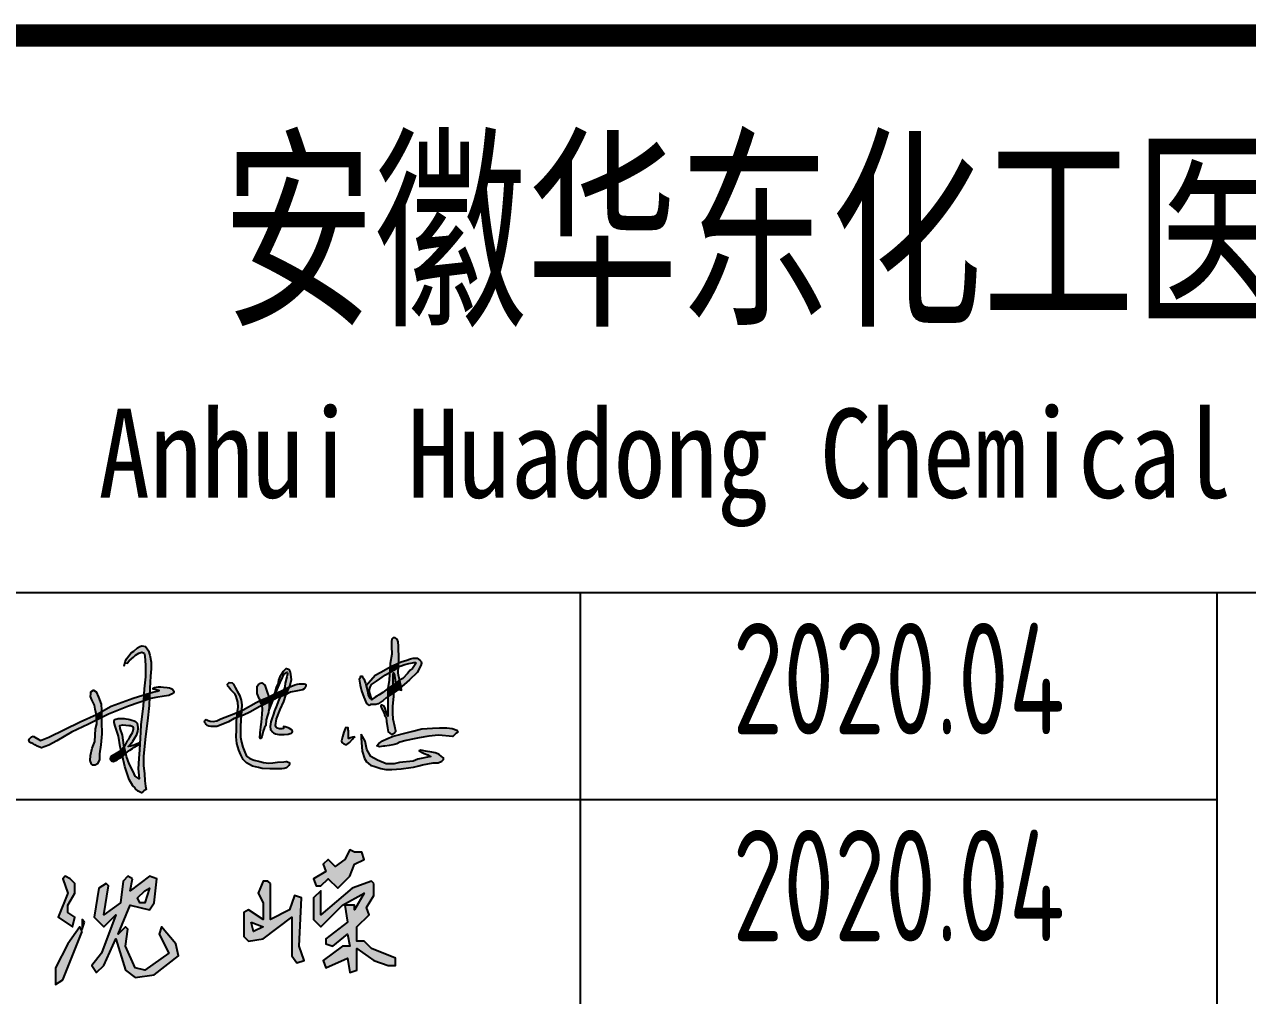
# Model space of a CAD drawing. Extents: x 9732137 to 18866768, y -962146 to 246094.
# Drawn here: x 9819210 to 9823052, y -44722 to -41671 of the extents above; entities that cross this region are included whole.
import ezdxf
from ezdxf.enums import TextEntityAlignment as Align

# ---------------------------------------------------------------- set-up
doc = ezdxf.new("R2010")
doc.units = 0
doc.header["$LTSCALE"] = 1000
doc.layers.get('0').update_dxf_attribs({"linetype": 'CONTINUOUS'})
doc.layers.add('HATCH', color=254, linetype='CONTINUOUS')
doc.styles.add('AHD_TQ_S', font='')
doc.styles.add('TSSD_Rein', font='Tssdeng.shx', dxfattribs={"width": 0.7, "bigfont": 'hztxt.shx'})
doc.styles.get('AHD_TQ_S').set_extended_font_data('SimSun')

msp = doc.modelspace()

# ---------------------------------------------------------------- hatches: boundary and pattern name
at = {"linetype": 'Continuous'}
h = msp.add_hatch(color=256, dxfattribs=at)
h.paths.add_polyline_path([(9820050.3, -44475.9), (9820050.3, -44596.9), (9820065.4, -44619.6), (9820088.1, -44612), (9820073, -44566.6), (9820080.6, -44415.4), (9820057.9, -44407.8), (9820042.8, -44453.2), (9819982.3, -44483.4), (9819982.3, -44370), (9819974.7, -44362.4), (9819959.6, -44362.4), (9819944.4, -44400.3), (9819959.6, -44430.5), (9819959.6, -44483.4), (9819914.2, -44453.2), (9819899.1, -44460.8), (9819899.1, -44536.4), (9819914.2, -44551.5), (9819959.6, -44543.9)])
h.paths.add_polyline_path([(9819959.6, -44506.1), (9819929.3, -44521.3), (9819921.8, -44491)], flags=16)
h.paths.add_polyline_path([(9820231.8, -44347.3), (9820246.9, -44309.5), (9820277.2, -44294.4), (9820269.6, -44271.7), (9820246.9, -44271.7), (9820231.8, -44264.1), (9820216.7, -44294.4), (9820186.4, -44317.1), (9820163.8, -44294.4), (9820148.6, -44309.5), (9820156.2, -44332.2), (9820118.4, -44354.9), (9820125.9, -44377.6), (9820141.1, -44377.6), (9820163.8, -44354.9), (9820194, -44385.1)])
h.paths.add_polyline_path([(9820307.4, -44407.8), (9820307.4, -44370), (9820299.9, -44362.4), (9820239.4, -44385.1), (9820141.1, -44468.3), (9820141.1, -44392.7), (9820118.4, -44415.4), (9820118.4, -44483.4), (9820141.1, -44506.1), (9820209.1, -44438.1), (9820277.2, -44400.3), (9820246.9, -44453.2), (9820246.9, -44438.1), (9820216.7, -44438.1), (9820224.3, -44491), (9820156.2, -44543.9), (9820156.2, -44559.1), (9820178.9, -44566.6), (9820224.3, -44528.8), (9820231.8, -44566.6), (9820209.1, -44566.6), (9820148.6, -44612), (9820156.2, -44634.7), (9820224.3, -44604.4), (9820231.8, -44649.8), (9820254.5, -44642.3), (9820254.5, -44574.2), (9820307.4, -44612), (9820352.8, -44627.1), (9820375.5, -44627.1), (9820375.5, -44604.4), (9820299.9, -44574.2), (9820277.2, -44551.5), (9820254.5, -44551.5), (9820254.5, -44506.1), (9820292.3, -44468.3), (9820284.8, -44445.6)])
h = msp.add_hatch(color=256, dxfattribs=at)
h.paths.add_polyline_path([(9819345.6, -44460.8), (9819345.6, -44438.1), (9819368.3, -44400.3), (9819368.3, -44370), (9819353.1, -44354.9), (9819338, -44347.3), (9819330.4, -44354.9), (9819345.6, -44400.3), (9819315.3, -44475.9), (9819360.7, -44506.1), (9819368.3, -44475.9)])
h.paths.add_polyline_path([(9819398.5, -44491), (9819390.9, -44483.4), (9819390.9, -44513.7)])
h.paths.add_polyline_path([(9819390.9, -44521.3), (9819383.4, -44506.1), (9819345.6, -44559.1), (9819307.8, -44634.7), (9819307.8, -44687.6), (9819330.4, -44672.5)])
h.paths.add_polyline_path([(9819542.2, -44438.1), (9819602.7, -44453.2), (9819617.8, -44430.5), (9819625.4, -44354.9), (9819602.7, -44347.3), (9819542.2, -44392.7), (9819549.8, -44354.9), (9819534.6, -44347.3), (9819519.5, -44362.4), (9819511.9, -44430.5), (9819459, -44468.3), (9819474.1, -44377.6), (9819466.6, -44370), (9819443.9, -44385.1), (9819428.8, -44475.9), (9819459, -44506.1), (9819496.8, -44468.3), (9819451.4, -44589.3), (9819421.2, -44627.1), (9819436.3, -44649.8), (9819459, -44627.1), (9819496.8, -44543.9), (9819527.1, -44642.3), (9819557.3, -44664.9), (9819617.8, -44657.4), (9819693.4, -44596.9), (9819685.9, -44559.1), (9819640.5, -44506.1), (9819632.9, -44528.8), (9819663.2, -44589.3), (9819587.6, -44642.3), (9819557.3, -44634.7), (9819527.1, -44566.6), (9819534.6, -44513.7), (9819527.1, -44506.1), (9819504.4, -44528.8)])
h.paths.add_polyline_path([(9819564.9, -44415.4), (9819587.6, -44392.7), (9819602.7, -44385.1), (9819587.6, -44430.5), (9819572.4, -44430.5)], flags=16)
at = {"layer": 'HATCH'}
for points in [[(9820384.9, -43624.2), (9820383.9, -43611.2), (9820380.7, -43602.1), (9820374.4, -43597.9), (9820368.4, -43597.9), (9820364.2, -43602.5), (9820362.5, -43610.2), (9820363.2, -43625.3), (9820363.9, -43649.4), (9820359, -43678.5), (9820358.1, -43689.6), (9820362.8, -43686.9), (9820377.2, -43681.1), (9820385, -43677.3), (9820385.6, -43665.6)], [(9819605.7, -43719.1), (9819607.8, -43695.6), (9819607.6, -43675), (9819603.6, -43653.1), (9819599.3, -43639.5), (9819595.3, -43632.6), (9819589.7, -43625.6), (9819578.5, -43623.5), (9819572, -43625.4), (9819564.6, -43629.9), (9819553.1, -43640.6), (9819545.3, -43645.6), (9819538.1, -43655), (9819530.6, -43663.8), (9819526.3, -43673.4), (9819525.5, -43676.9), (9819532.9, -43677.6), (9819539.3, -43670.2), (9819552.4, -43659.1), (9819559.2, -43653), (9819569.3, -43646.3), (9819579.1, -43643.6), (9819585.8, -43646.3), (9819588.5, -43655.1), (9819589.9, -43685.1), (9819590.6, -43721.1), (9819586.2, -43758.9), (9819584.9, -43777), (9819602.7, -43771.9), (9819603.3, -43756.1)], [(9820385, -43677.3), (9820377.2, -43681.1), (9820362.8, -43686.9), (9820358.1, -43689.6), (9820356.9, -43707.3), (9820378.1, -43695.1), (9820384.3, -43691)], [(9820456.4, -43672.5), (9820452.4, -43668.3), (9820443.6, -43662.6), (9820438.4, -43662), (9820430.7, -43662.3), (9820422.6, -43664.5), (9820408, -43668.9), (9820396.7, -43672.1), (9820387.7, -43676), (9820385, -43677.3), (9820384.3, -43691), (9820389.7, -43687.5), (9820405.2, -43682.2), (9820417.8, -43678.9), (9820428.6, -43676.6), (9820433.2, -43675.8), (9820438.1, -43675.9), (9820439.8, -43678.4), (9820428.8, -43694.4), (9820422, -43699.4), (9820413.3, -43709.8), (9820398.5, -43725.5), (9820388.4, -43731.5), (9820389.8, -43738.6), (9820393.6, -43752.4), (9820403.2, -43744.7), (9820419, -43730.1), (9820443.1, -43707.2), (9820455.4, -43685), (9820457.1, -43678)], [(9820012.8, -43738.4), (9820020, -43722.4), (9820024.9, -43713.3), (9820028.6, -43710.2), (9820032.7, -43706.7), (9820035.2, -43706.2), (9820036, -43711), (9820034.1, -43720.4), (9820028.9, -43741.1), (9820027.6, -43752.6), (9820024.5, -43761.3), (9820025.9, -43760.6), (9820032.9, -43756.6), (9820042.6, -43752.4), (9820045, -43747.1), (9820048.7, -43728.6), (9820047.1, -43713), (9820045.3, -43705.8), (9820043.5, -43701.4), (9820041.8, -43698.8), (9820039.8, -43697.4), (9820033.6, -43695.6), (9820030.5, -43695.6), (9820022.9, -43704.5), (9820019.7, -43709.3), (9820016.3, -43714.7), (9820012.6, -43720.4), (9820008.4, -43731.2), (9820005.5, -43744.1), (9820001.1, -43753.6), (9819998.1, -43761.1), (9819997.6, -43766.8), (9819994.4, -43774.8), (9819997.2, -43773.2), (9819999.1, -43772.5), (9820003.4, -43760.3)], [(9820282.7, -43744.9), (9820281.1, -43741), (9820275.6, -43727.4), (9820272, -43720.4), (9820271.3, -43718.2), (9820266.9, -43718.9), (9820265.3, -43722), (9820261.2, -43727.9), (9820264.3, -43746.6), (9820268.7, -43764.7), (9820275.9, -43784.6), (9820283.9, -43804.8), (9820292.6, -43810.6), (9820296.8, -43808), (9820300.4, -43807.5), (9820303, -43807.3), (9820308, -43807.3), (9820313.5, -43807.2), (9820320.6, -43805.2), (9820336.7, -43794.7), (9820346.1, -43787), (9820351.4, -43783.4), (9820351.6, -43757.6), (9820335.7, -43769.8), (9820323.8, -43777.2), (9820316.8, -43781.5), (9820311.2, -43784.6), (9820303.8, -43789.9), (9820301.1, -43793.3), (9820293.5, -43787.2), (9820290, -43778.6), (9820287.2, -43764.5)], [(9820315.4, -43734.2), (9820343.7, -43714.8), (9820356.9, -43707.3), (9820358.1, -43689.6), (9820353.8, -43692.1), (9820329.3, -43706), (9820311.8, -43715.7), (9820283.4, -43747.7), (9820287.2, -43764.5), (9820290, -43778.6), (9820293.5, -43787.2), (9820301.1, -43793.3), (9820292.3, -43764.9), (9820295.6, -43753.3), (9820300.1, -43744.3)], [(9820384.3, -43691), (9820378.1, -43695.1), (9820356.9, -43707.3), (9820355.1, -43731.2), (9820351.6, -43757.6), (9820368.9, -43745.9), (9820368.6, -43734.6), (9820368.1, -43716.4), (9820368.2, -43713.1), (9820369.7, -43708.5), (9820372.5, -43714.9), (9820373.9, -43726), (9820374, -43729), (9820374.7, -43736.3), (9820376.2, -43740.5), (9820388.4, -43731.5), (9820385.3, -43715.5), (9820383.5, -43707.8)], [(9819450.7, -43806.6), (9819442.3, -43784.5), (9819435.3, -43767.8), (9819426.5, -43762.2), (9819418.3, -43767.8), (9819418.9, -43774.1), (9819417.7, -43782.9), (9819422, -43792.8), (9819429.5, -43809.3), (9819432.4, -43822.7), (9819436, -43839), (9819451.9, -43830.2), (9819452, -43825.1)], [(9819672, -43774.7), (9819679.4, -43769.6), (9819679.6, -43765.3), (9819675.3, -43759.5), (9819670.7, -43757.2), (9819665, -43755.8), (9819658.2, -43754.1), (9819646.6, -43752.9), (9819638.6, -43752.5), (9819631, -43752.5), (9819625, -43753.5), (9819618.8, -43754.7), (9819614, -43756.8), (9819614.5, -43759.3), (9819619.6, -43760.5), (9819626.4, -43762.2), (9819633.4, -43763.6), (9819627.2, -43765.5), (9819613, -43769), (9819602.7, -43771.9), (9819602, -43790.3), (9819606.6, -43788.7), (9819622.9, -43785.4), (9819648.7, -43781.1), (9819662.9, -43779.5)], [(9819891, -43793.9), (9819885.9, -43778.2), (9819878.4, -43766), (9819871.4, -43754.5), (9819866.7, -43744.1), (9819862.5, -43739.2), (9819852.9, -43738.8), (9819847.6, -43743.7), (9819848.7, -43750.3), (9819851.6, -43753.7), (9819854.4, -43756.8), (9819858.2, -43762), (9819865.1, -43769.2), (9819871.8, -43775.4), (9819874.8, -43782.9), (9819880.2, -43800.5), (9819881.5, -43815.7), (9819879.6, -43830.1), (9819879.3, -43832.1), (9819892, -43826.7), (9819892.5, -43808.8)], [(9819970.5, -43762.5), (9819965.2, -43746.9), (9819956, -43739.3), (9819951.6, -43740.5), (9819945.2, -43745.3), (9819940.8, -43750.5), (9819940.8, -43758.9), (9819940.8, -43773), (9819947.2, -43789), (9819949.5, -43795.7), (9819950.5, -43795.2), (9819977.5, -43783.8)], [(9820020.3, -43773.4), (9820024.5, -43761.3), (9820015.6, -43766.2), (9819999.1, -43772.5), (9819995.6, -43782.3), (9819991.4, -43793.1), (9820003.3, -43786.3), (9820015.3, -43782)], [(9820042.6, -43752.4), (9820032.9, -43756.6), (9820025.9, -43760.6), (9820024.5, -43761.3), (9820020.3, -43773.4), (9820015.3, -43782), (9820030, -43776.9), (9820032.4, -43775.6)], [(9820083.8, -43761.1), (9820088.5, -43758.6), (9820090.6, -43756.3), (9820092.8, -43752.8), (9820094.3, -43749), (9820094.3, -43746.2), (9820093.9, -43745.1), (9820092.9, -43743.8), (9820088.3, -43742.2), (9820078.9, -43742.2), (9820073.9, -43742.9), (9820066.9, -43744.2), (9820059.3, -43745.9), (9820051.6, -43748.6), (9820043.9, -43751.9), (9820042.6, -43752.4), (9820032.4, -43775.6), (9820045.2, -43768.8), (9820067.9, -43764.5)], [(9820368.9, -43745.9), (9820351.6, -43757.6), (9820351.4, -43783.4), (9820369.6, -43770.9)], [(9820379.3, -43754), (9820376, -43742.5), (9820376.2, -43740.5), (9820370.6, -43744.7), (9820368.9, -43745.9), (9820369.6, -43770.9), (9820377.4, -43765.6), (9820384.2, -43760)], [(9820389.8, -43738.6), (9820388.4, -43731.5), (9820388.4, -43731.5), (9820376.2, -43740.5), (9820376, -43742.5), (9820379.3, -43754), (9820384.2, -43760), (9820393.6, -43752.4)], [(9820393.6, -43752.4), (9820384.2, -43760), (9820394, -43763.1)], [(9819536.9, -43812.9), (9819583.6, -43796.7), (9819584.9, -43777), (9819582, -43777.9), (9819551.3, -43787.9), (9819482.4, -43813.3), (9819451.9, -43830.2), (9819451.6, -43849.6), (9819473.9, -43838.5)], [(9819530.7, -43971.3), (9819528.2, -43960.8), (9819520.6, -43967.4), (9819517.4, -43970.2), (9819517.4, -43970.3), (9819524.9, -44002.1), (9819539.3, -44043.3), (9819550.3, -44063.3), (9819556.5, -44068.6), (9819559, -44072.7), (9819566.8, -44079.5), (9819577.7, -44085.1), (9819581.6, -44082.5), (9819585, -44079.3), (9819592.3, -44074.8), (9819590.1, -44063.9), (9819588.4, -44047.8), (9819586.5, -44025.1), (9819583.7, -43999.7), (9819584, -43971.2), (9819586.9, -43939), (9819589.7, -43908.2), (9819596.6, -43858.7), (9819601.2, -43811.1), (9819602, -43790.3), (9819583.6, -43796.7), (9819582.5, -43812.9), (9819575, -43870.7), (9819574.4, -43895), (9819573.4, -43913.2), (9819571.3, -43949.7), (9819569.3, -43977.6), (9819567, -44009.7), (9819569, -44029.9), (9819570.3, -44041.6), (9819557.6, -44032.7), (9819551.1, -44018.5), (9819539.1, -43993.8)], [(9819602.7, -43771.9), (9819584.9, -43777), (9819583.6, -43796.7), (9819602, -43790.3)], [(9819949.8, -43814.1), (9819956, -43811), (9819951.8, -43802.3), (9819949.5, -43795.7), (9819937.8, -43801.4), (9819896.6, -43824.7), (9819892, -43826.7), (9819890.8, -43843.9), (9819897.9, -43841.2), (9819917.6, -43831.5)], [(9819978.9, -43816.3), (9819979.3, -43799.6), (9819956, -43811), (9819956.6, -43821.9), (9819955.1, -43837.7), (9819953.7, -43862.9), (9819951.1, -43878), (9819950.3, -43888.3), (9819949.2, -43894.2), (9819949, -43899.3), (9819949, -43903.7), (9819948.4, -43909.4), (9819948.5, -43912.2), (9819949, -43913.5), (9819949.7, -43914.2), (9819952.4, -43914), (9819955.3, -43909.7), (9819960.3, -43891.6), (9819964.4, -43879.6), (9819968.5, -43874), (9819969.7, -43855.9), (9819973.7, -43842.3), (9819976.9, -43833.1)], [(9819979.6, -43790), (9819977.5, -43783.8), (9819950.5, -43795.2), (9819949.5, -43795.7), (9819951.8, -43802.3), (9819956, -43811), (9819979.3, -43799.6)], [(9819994.4, -43774.8), (9819978.9, -43783.2), (9819977.5, -43783.8), (9819979.6, -43790), (9819979.3, -43799.6), (9819983.1, -43797.8), (9819988.1, -43794.9)], [(9819991.4, -43793.1), (9819988.1, -43794.9), (9819980.9, -43811.3), (9819978.7, -43817.8), (9819977.6, -43827.2), (9819985.8, -43807.1)], [(9820024.7, -43797.9), (9820031.2, -43778.4), (9820032.4, -43775.6), (9820030, -43776.9), (9820015.3, -43782), (9820010.5, -43790.3), (9820002.7, -43810.2), (9819995.6, -43827.1), (9819991.2, -43840.7), (9819987.7, -43849.5), (9819983.8, -43862.2), (9819982.2, -43876.4), (9819983.2, -43885.9), (9819989.9, -43894.5), (9819991.9, -43897), (9819998.7, -43899.7), (9820008.6, -43901.5), (9820015.2, -43901.6), (9820026.1, -43901.6), (9820037.9, -43901.2), (9820045, -43898.9), (9820048.5, -43897.3), (9820051.4, -43895.3), (9820051.9, -43892.2), (9820051.1, -43888.5), (9820043, -43882.8), (9820038, -43881), (9820028.6, -43877.5), (9820023.5, -43876.7), (9820023.5, -43880.6), (9820023.3, -43883), (9820018, -43884.3), (9820011.2, -43884.1), (9820004.2, -43882.2), (9820000.5, -43879.2), (9819998.9, -43874.1), (9820001.3, -43852.2), (9820013.1, -43823.6)], [(9819999.1, -43772.5), (9819997.2, -43773.2), (9819994.4, -43774.8), (9819988.1, -43794.9), (9819991.4, -43793.1), (9819995.6, -43782.3)], [(9820369.9, -43781.5), (9820369.6, -43770.9), (9820351.4, -43783.4), (9820351.2, -43810.2), (9820351.1, -43831.5), (9820351.2, -43844.5), (9820346, -43831.2), (9820343.1, -43820.5), (9820339.7, -43813), (9820334.8, -43811), (9820332.1, -43809.9), (9820330, -43809.6), (9820329.2, -43812.6), (9820330.9, -43817.1), (9820336.7, -43828.3), (9820339.4, -43834.3), (9820342.4, -43843.8), (9820345.8, -43848.8), (9820347.5, -43861.4), (9820350.2, -43881.4), (9820352.5, -43893.1), (9820363.1, -43901.5), (9820371.1, -43897.9), (9820376.6, -43891.5), (9820373.1, -43876.8), (9820368.6, -43853.9), (9820367.4, -43834), (9820367.4, -43813.9)], [(9819357.5, -43894.5), (9819410.8, -43869.9), (9819436.9, -43856.9), (9819436.5, -43841.4), (9819436, -43839), (9819384.8, -43862.2), (9819286.9, -43910.6), (9819260, -43920.8), (9819237.6, -43907.1), (9819232.3, -43909.3), (9819228.8, -43912), (9819225.3, -43915.5), (9819223.5, -43919.2), (9819225.9, -43924.6), (9819229.8, -43927.7), (9819236.4, -43930.4), (9819242.4, -43934.3), (9819250.1, -43938.6), (9819263.5, -43943.3), (9819274.6, -43939.6), (9819286.6, -43935.3), (9819311.9, -43922.1)], [(9819451.9, -43830.2), (9819436, -43839), (9819436.5, -43841.4), (9819436.9, -43856.9), (9819451.6, -43849.6)], [(9819869, -43852.1), (9819877, -43849.1), (9819879.3, -43832.1), (9819867.2, -43837.2), (9819827, -43852.7), (9819814.5, -43858.6), (9819802.7, -43860.7), (9819793.6, -43859.8), (9819787.4, -43858.2), (9819780.9, -43854.9), (9819778.2, -43855.8), (9819776.1, -43858.4), (9819775.8, -43862.7), (9819778.2, -43866.8), (9819781.2, -43870.5), (9819784.3, -43873.2), (9819788.7, -43875.4), (9819796.6, -43876.4), (9819805.7, -43877), (9819814.5, -43876.4), (9819828, -43871.6), (9819850.7, -43862.2)], [(9819892, -43826.7), (9819879.3, -43832.1), (9819877, -43849.1), (9819890.8, -43843.9)], [(9819452.9, -43899.6), (9819451.4, -43862.2), (9819451.6, -43849.6), (9819436.9, -43856.9), (9819437.2, -43868.4), (9819433.3, -43884.3), (9819430.8, -43924), (9819422.9, -43944.6), (9819417.7, -43967.8), (9819416.8, -43983.6), (9819420.2, -43994.8), (9819423.4, -43998), (9819432, -43998), (9819439.4, -43994.4), (9819445.1, -43980), (9819445.5, -43963), (9819449.6, -43934.6)], [(9819558.2, -43860.9), (9819554.5, -43858.6), (9819547.4, -43856.9), (9819541, -43854.9), (9819535.3, -43853.5), (9819528.8, -43852.5), (9819522.8, -43851.8), (9819513, -43851.8), (9819504.6, -43851.8), (9819494.1, -43854.9), (9819491.4, -43858.9), (9819491.4, -43864), (9819494.4, -43875.4), (9819497.5, -43884.8), (9819505.2, -43907.4), (9819511, -43940.4), (9819513.5, -43952), (9819523.2, -43939.6), (9819522.2, -43935.3), (9819517.6, -43904.1), (9819510.2, -43883.1), (9819509.4, -43873.1), (9819518.5, -43871.6), (9819537.6, -43873.3), (9819543, -43873.9), (9819547.2, -43875.9), (9819550.2, -43877.4), (9819551.3, -43880.9), (9819551.3, -43885.2), (9819549.6, -43894.6), (9819544.8, -43902), (9819539.1, -43912), (9819535.2, -43918.5), (9819533, -43922.2), (9819530.2, -43926.5), (9819527, -43932.6), (9819523.2, -43939.6), (9819528.2, -43960.8), (9819533.7, -43956.1), (9819540.9, -43951.3), (9819548.9, -43946.3), (9819555, -43941.8), (9819564.1, -43936.8), (9819572.3, -43933.1), (9819572.6, -43927.5), (9819568.9, -43928.5), (9819558.7, -43932.4), (9819554.3, -43934.2), (9819543.2, -43937.2), (9819536.8, -43938.6), (9819539.6, -43936.4), (9819546.7, -43928.3), (9819549.4, -43923.9), (9819552.1, -43918.5), (9819555.8, -43913.2), (9819560.5, -43905.4), (9819564.9, -43892.9), (9819565.6, -43884.5), (9819565.6, -43878.1), (9819565.3, -43873.1), (9819563.6, -43866.7)], [(9819888.2, -43891.3), (9819888.5, -43877.2), (9819889.9, -43856.6), (9819890.8, -43843.9), (9819877, -43849.1), (9819875.7, -43858.6), (9819876.2, -43887.1), (9819875.3, -43909.5), (9819877.3, -43930.4), (9819883, -43951.2), (9819890, -43966), (9819896.5, -43980.7), (9819907.8, -43991.3), (9819926, -44001), (9819945.3, -44005.2), (9819956.4, -44008.6), (9819980.9, -44010.2), (9820007.5, -44009.5), (9820017.9, -44009.3), (9820025.4, -44008.8), (9820033.2, -44006.4), (9820040.4, -43998.8), (9820042.2, -43995.2), (9820042.2, -43993.5), (9820041, -43989.8), (9820038.2, -43988.4), (9820034.6, -43987.1), (9820031.8, -43986.6), (9820024.8, -43987.8), (9820004.3, -43989.2), (9819990, -43990.5), (9819977.8, -43991.6), (9819961.3, -43989.6), (9819949, -43987), (9819931.7, -43982.9), (9819917.9, -43977.3), (9819907.8, -43969.6), (9819901.8, -43956.9), (9819895.5, -43942.2), (9819891.9, -43925.8), (9819888.8, -43909.8)], [(9820240.1, -43916.3), (9820245.1, -43910.3), (9820246.9, -43909.1), (9820241.1, -43908.8), (9820233.8, -43911.3), (9820229.8, -43913.8), (9820227.1, -43913.3), (9820226.8, -43910.5), (9820226.8, -43906.7), (9820226.3, -43901), (9820226.3, -43896.7), (9820226.3, -43890.7), (9820226.1, -43887.2), (9820226.1, -43882.7), (9820225.6, -43879.6), (9820219, -43879.1), (9820217, -43884.4), (9820213.2, -43894.4), (9820208.7, -43909.5), (9820207.2, -43917.5), (9820206.2, -43922.3), (9820207, -43927.3), (9820213.7, -43931.6), (9820218.8, -43933.1), (9820222.8, -43932.8), (9820230.8, -43926.6)], [(9820279.9, -43922.6), (9820272.3, -43908.6), (9820267.2, -43901.2), (9820267.5, -43913), (9820271, -43954.3), (9820278.6, -43977.8), (9820284.6, -43987.6), (9820296.6, -43998.2), (9820310.7, -44002.2), (9820329.2, -44009.1), (9820344.8, -44011.7), (9820363.7, -44011.9), (9820393.4, -44009.5), (9820423.5, -44006), (9820432.3, -44004), (9820448.7, -44000.6), (9820460, -43997.6), (9820493.5, -43991.3), (9820504.2, -43990.5), (9820509.2, -43990.5), (9820521.3, -43985.3), (9820526, -43980.4), (9820526.2, -43975.6), (9820519.9, -43970.6), (9820512.9, -43965.1), (9820508.2, -43962.3), (9820500.6, -43959.7), (9820489.9, -43957.5), (9820469.9, -43954.2), (9820455.6, -43951.6), (9820449.6, -43953), (9820461, -43959.5), (9820465.5, -43961.3), (9820476.8, -43965.9), (9820481.6, -43968.9), (9820486, -43971.2), (9820446, -43979.8), (9820431.4, -43985.8), (9820388, -43989.7), (9820371.8, -43993.6), (9820346.2, -43993.6), (9820319.3, -43982.6), (9820298, -43970.7), (9820285.8, -43948.6)], [(9820409, -43921), (9820434, -43915.4), (9820450.2, -43912.4), (9820480.1, -43907.3), (9820510.7, -43904.2), (9820556, -43908), (9820559.3, -43904.7), (9820566.6, -43897.8), (9820571.2, -43895), (9820567.9, -43887.9), (9820553.9, -43882.6), (9820536.4, -43881.3), (9820514.2, -43880.8), (9820491.8, -43881.6), (9820458.4, -43884.6), (9820430.2, -43891.5), (9820412.8, -43895.8), (9820367.8, -43907.6), (9820348.2, -43916), (9820334.9, -43921.5), (9820323.2, -43929.9), (9820316.9, -43937), (9820325.3, -43941.1), (9820337.5, -43938.3), (9820341.6, -43938.1), (9820356.1, -43936), (9820367.3, -43934.2), (9820379.2, -43930.7), (9820388.9, -43926.1)], [(9819517.4, -43970.2), (9819513.5, -43952), (9819497.8, -43961.5), (9819483, -43970), (9819480.2, -43974.6), (9819479.3, -43978.2), (9819483.9, -43986.1), (9819490, -43987.1), (9819500.9, -43981.3), (9819508.3, -43976.7), (9819514.3, -43972.8)], [(9819523.2, -43939.6), (9819513.5, -43952), (9819517.4, -43970.2), (9819520.6, -43967.4), (9819528.2, -43960.8)]]:
    msp.add_hatch(color=256, dxfattribs=at).paths.add_polyline_path(points)

# ---------------------------------------------------------------- linework, layer by layer
for p, q in [((9817456.8, -43456.3), (9828456.8, -43456.3)), ((9820956.8, -46706.3), (9820956.8, -43456.3)), ((9820956.8, -46706.3), (9820956.8, -43456.3)), ((9822956.8, -46706.3), (9822956.8, -43456.3)), ((9817456.8, -44106.3), (9822956.8, -44106.3))]:
    msp.add_line(p, q)
msp.add_lwpolyline([(9835456.8, -41706.3, 70, 70, 0), (9817456.8, -41706.3, 70, 70, 0), (9817456.8, -47706.3, 0, 0, 0)], format="xyseb")
msp.add_lwpolyline([(9835456.8, -41706.3, 70, 70, 0), (9817456.8, -41706.3, 70, 70, 0), (9817456.8, -47706.3, 0, 0, 0)], format="xyseb")
at = {"const_width": 70}
msp.add_lwpolyline([(9835456.8, -41706.3), (9817456.8, -41706.3)], dxfattribs=at)
for points in [[(9820376, -43742.5), (9820379.3, -43754), (9820384.2, -43760), (9820394, -43763.1), (9820393.6, -43752.4), (9820389.8, -43738.6), (9820385.3, -43715.5), (9820383.5, -43707.8), (9820385.6, -43665.6), (9820384.9, -43624.2), (9820383.9, -43611.2), (9820380.7, -43602.1), (9820374.4, -43597.9), (9820368.4, -43597.9), (9820364.2, -43602.5), (9820362.5, -43610.2), (9820363.2, -43625.3), (9820363.9, -43649.4), (9820359, -43678.5), (9820355.1, -43731.2), (9820351.6, -43757.6), (9820351.2, -43810.2), (9820351.1, -43831.5), (9820351.2, -43844.5), (9820346, -43831.2), (9820343.1, -43820.5), (9820339.7, -43813)], [(9819525.5, -43676.9), (9819532.9, -43677.6), (9819532.9, -43677.6), (9819539.3, -43670.2), (9819552.4, -43659.1), (9819559.2, -43653), (9819569.3, -43646.3), (9819579.1, -43643.6), (9819579.1, -43643.6), (9819585.8, -43646.3), (9819588.5, -43655.1), (9819589.9, -43685.1), (9819590.6, -43721.1), (9819586.2, -43758.9), (9819582.5, -43812.9), (9819575, -43870.7), (9819574.4, -43895), (9819573.4, -43913.2), (9819571.3, -43949.7), (9819569.3, -43977.6), (9819567, -44009.7), (9819569, -44029.9), (9819570.3, -44041.6), (9819570.3, -44041.6), (9819557.6, -44032.7), (9819551.1, -44018.5), (9819539.1, -43993.8), (9819530.7, -43971.3), (9819522.2, -43935.3), (9819517.6, -43904.1), (9819510.2, -43883.1), (9819509.4, -43873.1), (9819509.4, -43873.1), (9819518.5, -43871.6), (9819537.6, -43873.3), (9819537.6, -43873.3), (9819543, -43873.9), (9819547.2, -43875.9), (9819550.2, -43877.4), (9819551.3, -43880.9), (9819551.3, -43885.2), (9819549.6, -43894.6), (9819544.8, -43902), (9819539.1, -43912), (9819535.2, -43918.5), (9819533, -43922.2), (9819530.2, -43926.5), (9819527, -43932.6), (9819523.2, -43939.6), (9819513.5, -43952), (9819497.8, -43961.5), (9819483, -43970), (9819480.2, -43974.6), (9819479.3, -43978.2), (9819483.9, -43986.1), (9819490, -43987.1), (9819500.9, -43981.3), (9819508.3, -43976.7), (9819514.3, -43972.8), (9819520.6, -43967.4), (9819533.7, -43956.1), (9819540.9, -43951.3), (9819548.9, -43946.3), (9819555, -43941.8), (9819564.1, -43936.8), (9819572.3, -43933.1)], [(9819523.1, -43686.8), (9819526.3, -43673.4), (9819530.6, -43663.8), (9819538.1, -43655), (9819545.3, -43645.6), (9819553.1, -43640.6), (9819564.6, -43629.9), (9819572, -43625.4), (9819578.5, -43623.5), (9819589.7, -43625.6), (9819595.3, -43632.6), (9819599.3, -43639.5), (9819603.6, -43653.1), (9819607.6, -43675), (9819607.8, -43695.6), (9819605.7, -43719.1), (9819603.3, -43756.1), (9819601.2, -43811.1), (9819596.6, -43858.7), (9819589.7, -43908.2), (9819586.9, -43939), (9819584, -43971.2), (9819583.7, -43999.7), (9819586.5, -44025.1), (9819588.4, -44047.8), (9819590.1, -44063.9), (9819592.3, -44074.8), (9819585, -44079.3), (9819581.6, -44082.5), (9819577.7, -44085.1), (9819566.8, -44079.5), (9819559, -44072.7), (9819556.5, -44068.6), (9819550.3, -44063.3), (9819539.3, -44043.3), (9819524.9, -44002.1), (9819517.4, -43970.3), (9819511, -43940.4), (9819505.2, -43907.4), (9819497.5, -43884.8), (9819494.4, -43875.4), (9819491.4, -43864), (9819491.4, -43858.9), (9819494.1, -43854.9), (9819494.1, -43854.9), (9819504.6, -43851.8), (9819513, -43851.8), (9819513, -43851.8), (9819522.8, -43851.8), (9819528.8, -43852.5), (9819535.3, -43853.5), (9819541, -43854.9), (9819547.4, -43856.9), (9819554.5, -43858.6), (9819558.2, -43860.9), (9819563.6, -43866.7), (9819565.3, -43873.1), (9819565.6, -43878.1), (9819565.6, -43884.5), (9819564.9, -43892.9), (9819560.5, -43905.4), (9819555.8, -43913.2), (9819552.1, -43918.5), (9819549.4, -43923.9), (9819546.7, -43928.3), (9819546.7, -43928.3), (9819539.6, -43936.4), (9819533.9, -43940.8)], [(9820261.2, -43727.9), (9820265.3, -43722), (9820266.9, -43718.9), (9820266.9, -43718.9), (9820271.3, -43718.2), (9820272, -43720.4), (9820275.6, -43727.4), (9820281.1, -43741), (9820282.7, -43744.9), (9820287.2, -43764.5), (9820290, -43778.6), (9820293.5, -43787.2), (9820301.1, -43793.3), (9820292.3, -43764.9), (9820295.6, -43753.3), (9820300.1, -43744.3), (9820315.4, -43734.2), (9820343.7, -43714.8), (9820378.1, -43695.1), (9820389.7, -43687.5), (9820405.2, -43682.2), (9820417.8, -43678.9), (9820428.6, -43676.6), (9820433.2, -43675.8), (9820438.1, -43675.9), (9820439.8, -43678.4), (9820428.8, -43694.4), (9820422, -43699.4), (9820413.3, -43709.8), (9820398.5, -43725.5), (9820388.4, -43731.5), (9820370.6, -43744.7), (9820351.6, -43757.6), (9820335.7, -43769.8), (9820323.8, -43777.2), (9820316.8, -43781.5), (9820311.2, -43784.6), (9820303.8, -43789.9), (9820301.1, -43793.3)], [(9820283.4, -43747.7), (9820311.8, -43715.7), (9820329.3, -43706), (9820353.8, -43692.1), (9820362.8, -43686.9), (9820377.2, -43681.1), (9820387.7, -43676), (9820396.7, -43672.1), (9820408, -43668.9), (9820422.6, -43664.5), (9820430.7, -43662.3), (9820438.4, -43662), (9820443.6, -43662.6), (9820452.4, -43668.3), (9820456.4, -43672.5), (9820457.1, -43678), (9820455.4, -43685), (9820443.1, -43707.2), (9820419, -43730.1), (9820403.2, -43744.7), (9820377.4, -43765.6), (9820346.1, -43787), (9820336.7, -43794.7), (9820320.6, -43805.2), (9820313.5, -43807.2), (9820308, -43807.3), (9820303, -43807.3), (9820300.4, -43807.5), (9820296.8, -43808), (9820292.6, -43810.6)], [(9819977.6, -43827.2), (9819985.8, -43807.1), (9819995.6, -43782.3), (9820003.4, -43760.3), (9820012.8, -43738.4), (9820020, -43722.4), (9820024.9, -43713.3), (9820028.6, -43710.2), (9820032.7, -43706.7), (9820035.2, -43706.2), (9820036, -43711), (9820034.1, -43720.4), (9820028.9, -43741.1), (9820027.6, -43752.6), (9820020.3, -43773.4), (9820010.5, -43790.3), (9820002.7, -43810.2), (9819995.6, -43827.1), (9819991.2, -43840.7), (9819987.7, -43849.5), (9819983.8, -43862.2), (9819982.2, -43876.4), (9819983.2, -43885.9), (9819989.9, -43894.5), (9819991.9, -43897), (9819998.7, -43899.7), (9820008.6, -43901.5), (9820015.2, -43901.6), (9820026.1, -43901.6), (9820037.9, -43901.2), (9820045, -43898.9), (9820048.5, -43897.3), (9820051.4, -43895.3), (9820051.9, -43892.2), (9820051.1, -43888.5), (9820043, -43882.8), (9820038, -43881), (9820028.6, -43877.5), (9820023.5, -43876.7), (9820023.5, -43880.6), (9820023.3, -43883), (9820018, -43884.3), (9820011.2, -43884.1), (9820004.2, -43882.2), (9820000.5, -43879.2), (9819998.9, -43874.1), (9820001.3, -43852.2), (9820013.1, -43823.6), (9820024.7, -43797.9), (9820031.2, -43778.4), (9820045, -43747.1), (9820048.7, -43728.6), (9820047.1, -43713), (9820045.3, -43705.8), (9820043.5, -43701.4), (9820041.8, -43698.8), (9820039.8, -43697.4), (9820033.6, -43695.6), (9820030.5, -43695.6), (9820022.9, -43704.5), (9820019.7, -43709.3), (9820016.3, -43714.7), (9820012.6, -43720.4), (9820008.4, -43731.2), (9820005.5, -43744.1), (9820001.1, -43753.6), (9819998.1, -43761.1), (9819997.6, -43766.8)], [(9820339.7, -43813), (9820334.8, -43811), (9820332.1, -43809.9), (9820330, -43809.6), (9820329.2, -43812.6), (9820330.9, -43817.1), (9820336.7, -43828.3), (9820339.4, -43834.3), (9820342.4, -43843.8), (9820345.8, -43848.8), (9820347.5, -43861.4), (9820350.2, -43881.4), (9820352.5, -43893.1), (9820363.1, -43901.5), (9820371.1, -43897.9), (9820376.6, -43891.5), (9820376.6, -43891.5), (9820373.1, -43876.8), (9820368.6, -43853.9), (9820367.4, -43834), (9820367.4, -43813.9), (9820369.9, -43781.5), (9820368.6, -43734.6), (9820368.1, -43716.4), (9820368.2, -43713.1), (9820369.7, -43708.5), (9820369.7, -43708.5), (9820372.5, -43714.9), (9820373.9, -43726), (9820374, -43729), (9820374.7, -43736.3), (9820376.2, -43740.5), (9820376, -43742.5)], [(9819237.6, -43907.1), (9819260, -43920.8), (9819286.9, -43910.6), (9819384.8, -43862.2), (9819436, -43839), (9819482.4, -43813.3), (9819551.3, -43787.9), (9819582, -43777.9), (9819613, -43769), (9819627.2, -43765.5), (9819633.4, -43763.6), (9819626.4, -43762.2), (9819619.6, -43760.5), (9819614.5, -43759.3), (9819614.5, -43759.3), (9819614, -43756.8), (9819618.8, -43754.7), (9819625, -43753.5), (9819631, -43752.5), (9819638.6, -43752.5), (9819646.6, -43752.9), (9819658.2, -43754.1), (9819665, -43755.8), (9819670.7, -43757.2), (9819675.3, -43759.5), (9819679.6, -43765.3), (9819679.4, -43769.6), (9819672, -43774.7), (9819662.9, -43779.5), (9819648.7, -43781.1), (9819622.9, -43785.4), (9819606.6, -43788.7), (9819536.9, -43812.9), (9819473.9, -43838.5), (9819410.8, -43869.9), (9819357.5, -43894.5), (9819311.9, -43922.1), (9819286.6, -43935.3), (9819274.6, -43939.6), (9819263.5, -43943.3), (9819250.1, -43938.6), (9819242.4, -43934.3), (9819236.4, -43930.4), (9819229.8, -43927.7), (9819225.9, -43924.6), (9819223.5, -43919.2), (9819225.3, -43915.5), (9819228.8, -43912), (9819232.3, -43909.3), (9819237.6, -43907.1)], [(9819418.3, -43767.8), (9819426.5, -43762.2), (9819435.3, -43767.8), (9819442.3, -43784.5), (9819450.7, -43806.6), (9819452, -43825.1), (9819451.4, -43862.2), (9819452.9, -43899.6), (9819449.6, -43934.6), (9819445.5, -43963), (9819445.1, -43980), (9819439.4, -43994.4), (9819432, -43998), (9819423.4, -43998), (9819420.2, -43994.8), (9819416.8, -43983.6), (9819417.7, -43967.8), (9819422.9, -43944.6), (9819430.8, -43924), (9819433.3, -43884.3), (9819437.2, -43868.4), (9819436.5, -43841.4), (9819432.4, -43822.7), (9819429.5, -43809.3), (9819422, -43792.8), (9819417.7, -43782.9), (9819418.9, -43774.1), (9819418.3, -43767.8)], [(9820092.9, -43743.8), (9820093.9, -43745.1), (9820094.3, -43746.2), (9820094.3, -43749), (9820092.8, -43752.8), (9820090.6, -43756.3), (9820088.5, -43758.6), (9820083.8, -43761.1), (9820067.9, -43764.5), (9820045.2, -43768.8), (9820030, -43776.9), (9820003.3, -43786.3), (9819983.1, -43797.8), (9819949.8, -43814.1), (9819917.6, -43831.5), (9819897.9, -43841.2), (9819869, -43852.1), (9819850.7, -43862.2), (9819828, -43871.6), (9819814.5, -43876.4), (9819805.7, -43877), (9819796.6, -43876.4), (9819788.7, -43875.4), (9819784.3, -43873.2), (9819781.2, -43870.5), (9819778.2, -43866.8), (9819775.8, -43862.7), (9819776.1, -43858.4), (9819778.2, -43855.8), (9819780.9, -43854.9)], [(9819780.9, -43854.9), (9819787.4, -43858.2), (9819793.6, -43859.8), (9819802.7, -43860.7), (9819814.5, -43858.6), (9819827, -43852.7), (9819867.2, -43837.2), (9819896.6, -43824.7), (9819937.8, -43801.4), (9819950.5, -43795.2), (9819978.9, -43783.2), (9819997.2, -43773.2), (9820015.6, -43766.2), (9820025.9, -43760.6), (9820032.9, -43756.6), (9820043.9, -43751.9), (9820051.6, -43748.6), (9820059.3, -43745.9), (9820066.9, -43744.2), (9820073.9, -43742.9), (9820078.9, -43742.2), (9820088.3, -43742.2), (9820088.3, -43742.2), (9820092.9, -43743.8)], [(9819848.7, -43750.3), (9819847.6, -43743.7), (9819852.9, -43738.8), (9819862.5, -43739.2), (9819866.7, -43744.1), (9819871.4, -43754.5), (9819878.4, -43766), (9819885.9, -43778.2), (9819891, -43793.9), (9819892.5, -43808.8), (9819892, -43826.7), (9819889.9, -43856.6), (9819888.5, -43877.2), (9819888.2, -43891.3), (9819888.8, -43909.8), (9819891.9, -43925.8), (9819895.5, -43942.2), (9819901.8, -43956.9), (9819907.8, -43969.6), (9819917.9, -43977.3), (9819931.7, -43982.9), (9819949, -43987), (9819961.3, -43989.6), (9819977.8, -43991.6), (9819990, -43990.5), (9820004.3, -43989.2), (9820024.8, -43987.8), (9820031.8, -43986.6), (9820034.6, -43987.1), (9820038.2, -43988.4), (9820041, -43989.8), (9820042.2, -43993.5), (9820042.2, -43995.2), (9820040.4, -43998.8), (9820033.2, -44006.4), (9820025.4, -44008.8), (9820017.9, -44009.3), (9820007.5, -44009.5), (9819980.9, -44010.2), (9819956.4, -44008.6), (9819945.3, -44005.2), (9819926, -44001), (9819907.8, -43991.3), (9819896.5, -43980.7), (9819890, -43966), (9819883, -43951.2), (9819877.3, -43930.4), (9819875.3, -43909.5), (9819876.2, -43887.1), (9819875.7, -43858.6), (9819879.6, -43830.1), (9819881.5, -43815.7), (9819880.2, -43800.5), (9819874.8, -43782.9), (9819871.8, -43775.4), (9819865.1, -43769.2), (9819858.2, -43762), (9819854.4, -43756.8), (9819851.6, -43753.7), (9819848.7, -43750.3)], [(9819947.2, -43789), (9819940.8, -43773), (9819940.8, -43758.9), (9819940.8, -43750.5), (9819945.2, -43745.3), (9819951.6, -43740.5), (9819956, -43739.3), (9819965.2, -43746.9), (9819970.5, -43762.5), (9819979.6, -43790), (9819978.9, -43816.3), (9819976.9, -43833.1), (9819973.7, -43842.3), (9819969.7, -43855.9), (9819968.5, -43874), (9819964.4, -43879.6), (9819960.3, -43891.6), (9819955.3, -43909.7), (9819952.4, -43914), (9819949.7, -43914.2)], [(9820261.2, -43727.9), (9820264.3, -43746.6), (9820268.7, -43764.7), (9820275.9, -43784.6), (9820283.9, -43804.8), (9820292.6, -43810.6)], [(9819947.2, -43789), (9819951.8, -43802.3), (9819956, -43811), (9819956.6, -43821.9), (9819955.1, -43837.7), (9819953.7, -43862.9), (9819951.1, -43878), (9819950.3, -43888.3), (9819949.2, -43894.2), (9819949, -43899.3), (9819949, -43903.7), (9819948.4, -43909.4), (9819948.5, -43912.2)], [(9819997.6, -43766.8), (9819994.4, -43774.8), (9819988.1, -43794.9), (9819980.9, -43811.3), (9819978.7, -43817.8)], [(9820219, -43879.1), (9820217, -43884.4), (9820213.2, -43894.4), (9820208.7, -43909.5), (9820207.2, -43917.5), (9820206.2, -43922.3), (9820207, -43927.3), (9820207, -43927.3), (9820213.7, -43931.6), (9820218.8, -43933.1), (9820222.8, -43932.8), (9820230.8, -43926.6), (9820240.1, -43916.3), (9820245.1, -43910.3), (9820248.7, -43908)], [(9820219, -43879.1), (9820225.6, -43879.6), (9820226.1, -43882.7), (9820226.1, -43887.2), (9820226.3, -43890.7), (9820226.3, -43896.7), (9820226.3, -43901), (9820226.8, -43906.7), (9820226.8, -43910.5), (9820227.1, -43913.3), (9820227.1, -43913.3), (9820229.8, -43913.8), (9820233.8, -43911.3), (9820241.1, -43908.8), (9820241.1, -43908.8), (9820246.9, -43909.1)], [(9819948.5, -43912.2), (9819949, -43913.5), (9819949.7, -43914.2)], [(9820267.2, -43901.2), (9820267.5, -43913), (9820271, -43954.3), (9820278.6, -43977.8), (9820284.6, -43987.6), (9820296.6, -43998.2), (9820310.7, -44002.2), (9820329.2, -44009.1), (9820344.8, -44011.7), (9820363.7, -44011.9), (9820393.4, -44009.5), (9820423.5, -44006), (9820432.3, -44004), (9820448.7, -44000.6), (9820460, -43997.6), (9820493.5, -43991.3), (9820504.2, -43990.5), (9820509.2, -43990.5), (9820521.3, -43985.3), (9820526, -43980.4), (9820526.2, -43975.6), (9820519.9, -43970.6), (9820512.9, -43965.1), (9820508.2, -43962.3), (9820500.6, -43959.7), (9820489.9, -43957.5), (9820469.9, -43954.2), (9820455.6, -43951.6), (9820449.6, -43953), (9820449.6, -43953), (9820449.6, -43953), (9820461, -43959.5), (9820465.5, -43961.3), (9820476.8, -43965.9), (9820481.6, -43968.9), (9820486, -43971.2), (9820446, -43979.8), (9820431.4, -43985.8), (9820388, -43989.7), (9820371.8, -43993.6), (9820346.2, -43993.6), (9820319.3, -43982.6), (9820298, -43970.7), (9820285.8, -43948.6), (9820279.9, -43922.6), (9820272.3, -43908.6), (9820267.2, -43901.2)], [(9820323.2, -43929.9), (9820334.9, -43921.5), (9820348.2, -43916), (9820367.8, -43907.6), (9820412.8, -43895.8), (9820430.2, -43891.5), (9820458.4, -43884.6), (9820491.8, -43881.6), (9820514.2, -43880.8), (9820536.4, -43881.3), (9820553.9, -43882.6), (9820567.9, -43887.9), (9820567.9, -43887.9), (9820571.2, -43895), (9820566.6, -43897.8), (9820559.3, -43904.7), (9820556, -43908), (9820556, -43908), (9820510.7, -43904.2), (9820480.1, -43907.3), (9820450.2, -43912.4), (9820434, -43915.4), (9820409, -43921), (9820388.9, -43926.1), (9820379.2, -43930.7), (9820367.3, -43934.2), (9820356.1, -43936), (9820341.6, -43938.1), (9820337.5, -43938.3), (9820325.3, -43941.1), (9820316.9, -43937), (9820323.2, -43929.9), (9820323.2, -43929.9)], [(9819536.8, -43938.6), (9819536.8, -43938.6), (9819543.2, -43937.2), (9819554.3, -43934.2), (9819558.7, -43932.4), (9819568.9, -43928.5), (9819572.6, -43927.5)]]:
    msp.add_lwpolyline(points)
at = {"linetype": 'Continuous', "elevation": 231810862.3}
for points in [[(9820246.9, -44271.7), (9820231.8, -44264.1), (9820216.7, -44294.4), (9820186.4, -44317.1), (9820163.8, -44294.4), (9820148.6, -44309.5), (9820156.2, -44332.2), (9820118.4, -44354.9), (9820125.9, -44377.6), (9820141.1, -44377.6), (9820163.8, -44354.9), (9820194, -44385.1), (9820231.8, -44347.3), (9820246.9, -44309.5), (9820277.2, -44294.4), (9820269.6, -44271.7), (9820246.9, -44271.7)], [(9819353.1, -44354.9), (9819338, -44347.3), (9819330.4, -44354.9), (9819345.6, -44400.3), (9819315.3, -44475.9), (9819360.7, -44506.1), (9819368.3, -44475.9), (9819345.6, -44460.8), (9819345.6, -44438.1), (9819368.3, -44400.3), (9819368.3, -44370), (9819353.1, -44354.9)], [(9819549.8, -44354.9), (9819534.6, -44347.3), (9819519.5, -44362.4), (9819511.9, -44430.5), (9819459, -44468.3), (9819474.1, -44377.6), (9819466.6, -44370), (9819443.9, -44385.1), (9819428.8, -44475.9), (9819459, -44506.1), (9819496.8, -44468.3), (9819451.4, -44589.3), (9819421.2, -44627.1), (9819436.3, -44649.8), (9819459, -44627.1), (9819496.8, -44543.9), (9819527.1, -44642.3), (9819557.3, -44664.9), (9819617.8, -44657.4), (9819693.4, -44596.9), (9819685.9, -44559.1), (9819640.5, -44506.1), (9819632.9, -44528.8), (9819663.2, -44589.3), (9819587.6, -44642.3), (9819557.3, -44634.7), (9819527.1, -44566.6), (9819534.6, -44513.7), (9819527.1, -44506.1), (9819504.4, -44528.8), (9819542.2, -44438.1), (9819602.7, -44453.2), (9819617.8, -44430.5), (9819625.4, -44354.9), (9819602.7, -44347.3), (9819542.2, -44392.7), (9819549.8, -44354.9)], [(9819982.3, -44370), (9819974.7, -44362.4), (9819959.6, -44362.4), (9819944.4, -44400.3), (9819959.6, -44430.5), (9819959.6, -44483.4), (9819914.2, -44453.2), (9819899.1, -44460.8), (9819899.1, -44536.4), (9819914.2, -44551.5), (9819959.6, -44543.9), (9820050.3, -44475.9), (9820050.3, -44596.9), (9820065.4, -44619.6), (9820088.1, -44612), (9820073, -44566.6), (9820080.6, -44415.4), (9820057.9, -44407.8), (9820042.8, -44453.2), (9819982.3, -44483.4), (9819982.3, -44370)], [(9820307.4, -44370), (9820299.9, -44362.4), (9820239.4, -44385.1), (9820141.1, -44468.3), (9820141.1, -44392.7), (9820118.4, -44415.4), (9820118.4, -44483.4), (9820141.1, -44506.1), (9820209.1, -44438.1), (9820277.2, -44400.3), (9820246.9, -44453.2), (9820246.9, -44438.1), (9820216.7, -44438.1), (9820224.3, -44491), (9820156.2, -44543.9), (9820156.2, -44559.1), (9820178.9, -44566.6), (9820224.3, -44528.8), (9820231.8, -44566.6), (9820209.1, -44566.6), (9820148.6, -44612), (9820156.2, -44634.7), (9820224.3, -44604.4), (9820231.8, -44649.8), (9820254.5, -44642.3), (9820254.5, -44574.2), (9820307.4, -44612), (9820352.8, -44627.1), (9820375.5, -44627.1), (9820375.5, -44604.4), (9820299.9, -44574.2), (9820277.2, -44551.5), (9820254.5, -44551.5), (9820254.5, -44506.1), (9820292.3, -44468.3), (9820284.8, -44445.6), (9820307.4, -44407.8), (9820307.4, -44370)], [(9819587.6, -44392.7), (9819602.7, -44385.1), (9819587.6, -44430.5), (9819572.4, -44430.5), (9819564.9, -44415.4), (9819587.6, -44392.7)], [(9819398.5, -44491), (9819390.9, -44483.4), (9819390.9, -44513.7), (9819398.5, -44491)], [(9819921.8, -44491), (9819959.6, -44506.1), (9819929.3, -44521.3), (9819921.8, -44491)], [(9819390.9, -44521.3), (9819383.4, -44506.1), (9819345.6, -44559.1), (9819307.8, -44634.7), (9819307.8, -44687.6), (9819330.4, -44672.5), (9819390.9, -44521.3)]]:
    msp.add_lwpolyline(points, dxfattribs=at)

# ---------------------------------------------------------------- texts
at = {"style": 'AHD_TQ_S'}
for s, height, width, p in [('安徽华东化工医药工程有限责任公司', 500, 0.7, (9823651.7, -42306.3)), ('Anhui Huadong Chemical & Medical Engineering Co.,Ltd', 280, 0.85, (9823651.7, -43056.3))]:
    msp.add_text(s, height=height, dxfattribs=dict(at, width=width)).set_placement(p, align=Align.MIDDLE)
at = {"style": 'TSSD_Rein', "width": 0.7}
for p in [(9821956.1, -43726), (9821956.1, -44376)]:
    msp.add_attdef('2020.04', text='200320-02-040', height=350, dxfattribs=at).set_placement(p, align=Align.MIDDLE)

doc.saveas('drawing.dxf')
